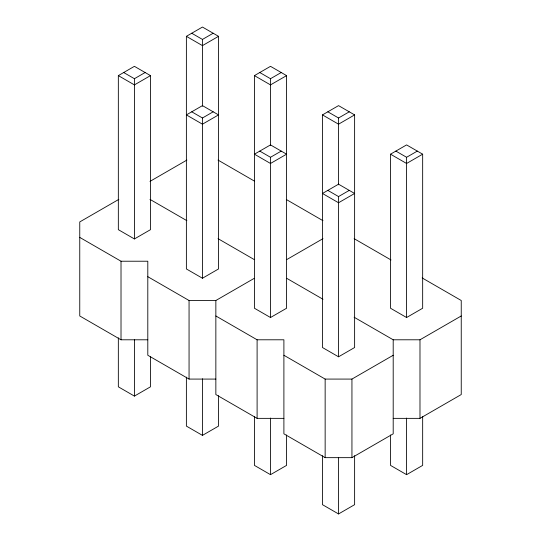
<?xml version="1.0" encoding="UTF-8"?>
<svg xmlns="http://www.w3.org/2000/svg" width="541" height="541" viewBox="0 0 541 541"><rect width="100%" height="100%" fill="white"/><g stroke="black" fill="none" stroke-linecap="round" stroke-linejoin="round"><path stroke-width="0.81" d="M118.337 75.618L134.411 66.333L150.486 75.618L150.486 229.668L134.411 238.946L118.337 229.668L118.337 75.618L134.411 84.896L150.486 75.618M186.381 36.328L202.456 27.05L218.53 36.328L218.53 268.951L202.456 278.236L186.381 268.951L186.381 36.328L202.456 45.613L218.53 36.328M123.693 72.521L134.411 78.709L145.123 72.521M191.737 33.238L202.456 39.425L213.168 33.238M254.426 75.618L270.5 66.333L286.574 75.618L286.574 308.242L270.5 317.52L254.426 308.242L254.426 75.618L270.5 84.896L286.574 75.618M191.737 111.811L202.456 117.992L213.168 111.811M259.781 72.521L270.5 78.709L281.219 72.521M118.844 199.372L79.757 221.932L79.757 315.971L121.015 339.795L147.801 339.795M149.972 181.397L186.888 160.082M322.47 114.902L338.544 105.623L354.619 114.902L354.619 347.525L338.544 356.803L322.47 347.525L322.47 114.902L338.544 124.18L354.619 114.902M259.781 151.095L270.5 157.282L281.219 151.095M327.832 111.811L338.544 117.992L349.263 111.811M390.514 154.185L406.589 144.907L422.663 154.185L422.663 308.242L406.589 317.52L390.514 308.242L390.514 154.185L406.589 163.47L422.663 154.185M327.832 190.378L338.544 196.566L349.263 190.378M395.877 151.095L406.589 157.282L417.307 151.095M147.801 276.688L189.059 300.505L215.852 300.505L254.209 278.358M286.791 259.552L322.977 238.655M118.337 337.807L118.337 386.815L134.411 396.093L150.486 386.815L150.486 356.397M186.381 377.097L186.381 426.098L202.456 435.377L218.53 426.098L218.53 395.681M283.897 355.261L325.148 379.079L351.941 379.079L393.199 355.261M354.112 317.229L393.199 339.789L419.985 339.789L461.243 315.971M254.426 416.381L254.426 465.382L270.5 474.667L286.574 465.382L286.574 434.971M215.852 315.971L257.103 339.789L283.897 339.789L283.897 433.828L325.148 457.652L351.941 457.652L393.199 433.828L393.199 339.789M393.199 418.362L419.985 418.362L461.243 394.545L461.243 300.505L422.156 277.939M322.47 455.671L322.47 504.672L338.544 513.95L354.619 504.672L354.619 455.671M390.514 434.971L390.514 465.382L406.589 474.667L422.663 465.382L422.663 416.381M79.757 237.404L121.015 261.222L147.801 261.222L147.801 355.261L189.059 379.079L215.852 379.079M215.852 300.505L215.852 394.545L257.103 418.362L283.897 418.362M218.023 160.082L254.209 180.978M286.791 199.785L322.977 220.681M354.112 238.655L391.028 259.964M149.972 199.372L186.888 220.681M218.023 238.655L254.209 259.552M286.791 278.358L322.977 299.254M419.985 339.789L419.985 418.362M406.589 157.282L406.589 317.52M406.589 418.058L406.589 474.667M351.941 379.079L351.941 457.652M338.544 117.992L338.544 184.792M338.544 196.566L338.544 356.803M338.544 457.341L338.544 513.95M325.148 379.079L325.148 457.652M270.5 78.709L270.5 145.509M270.5 157.282L270.5 317.52M270.5 418.058L270.5 474.667M257.103 339.789L257.103 418.362M202.456 39.425L202.456 106.219M202.456 117.992L202.456 278.236M202.456 378.774L202.456 435.377M189.059 300.505L189.059 379.079M134.411 78.709L134.411 238.946M134.411 339.484L134.411 396.093M121.015 261.222L121.015 339.795M202.456 105.623L186.381 114.902L202.456 124.18L218.53 114.902L202.456 105.623M270.5 144.907L254.426 154.185L270.5 163.47L286.574 154.185L270.5 144.907M338.544 184.19L322.47 193.475L338.544 202.753L354.619 193.475L338.544 184.19"/></g></svg>
